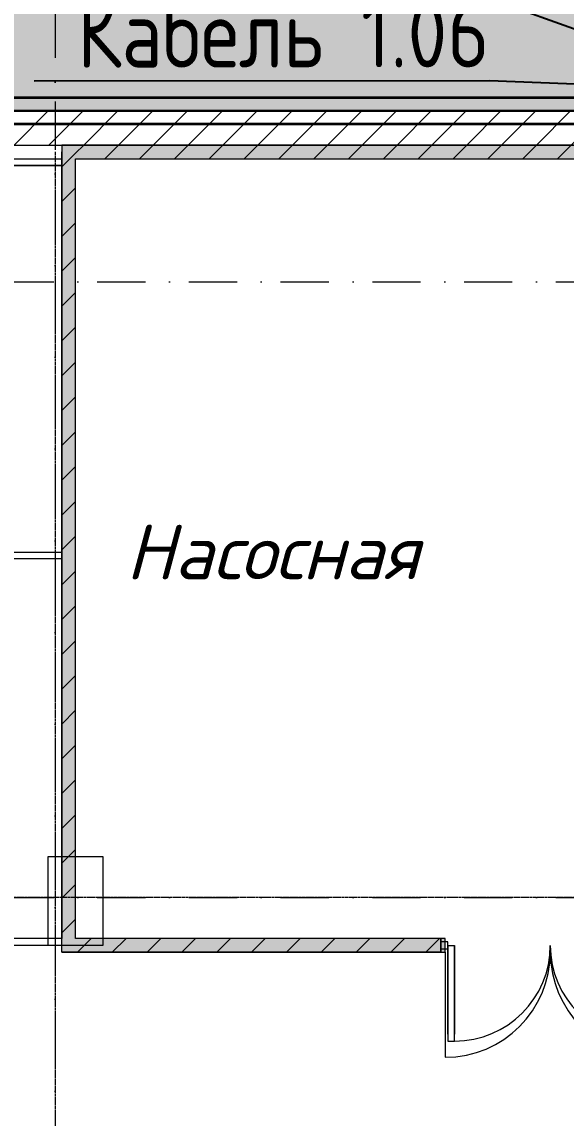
# Model space of a CAD drawing. Header units: millimetres. Extents: x 1499747 to 4230374, y -28481 to 441852.
# Drawn here: x 2459935 to 2463912, y 257261 to 265273 of the extents above; entities that cross this region are included whole.
import ezdxf
from ezdxf import colors
from ezdxf.entities.mleader import LeaderData, LeaderLine
from ezdxf.math import Vec2, Vec3
from ezdxf.xclip import XClip

# ---------------------------------------------------------------- set-up
doc = ezdxf.new("R2010")
doc.units = ezdxf.units.MM
doc.header["$MEASUREMENT"] = 0
doc.header["$XCLIPFRAME"] = 0
for name, pattern in [('CENTER2', [28.575, 19.05, -3.175, 3.175, -3.175]), ('Dot & Dashed', [670.277762, 352.777767, -176.388884, 0, -141.111112]), ('Штрихпунктирная', [670.277762, 352.777767, -176.388884, 0, -141.111112])]:
    doc.linetypes.add(name, pattern=pattern)
for name, color, linetype, lineweight in [('13 этаж_25_АР 06.03 custom_70_12 этаж_13_Интерьер - Мебель_Ном._пера__153_Ном._пера__153', 153, 'Continuous', 18), ('13 этаж_25_АР 06.03 custom_70_12 этаж_13_Интерьер - Мебель_Ном._пера__8_Ном._пера__8', 8, 'Continuous', 18), ('13 этаж_25_АР 06.03 custom_70__Оси_Ном._пера__8_Ном._пера__8', 8, 'Continuous', 18), ('13 этаж_25_АР 06.03 custom_70_Выноски_Ном._пера__1_Ном._пера__1', 1, 'Continuous', 18), ('13 этаж_25_АР 06.03 custom_70_контур_Ном._пера__1_Ном._пера__1', 1, 'Continuous', 18), ('13 этаж_25_АР 06.03 custom_70_мет. конструкции_Ном._пера__5_Ном._пера__5', 5, 'Continuous', 18), ('13 этаж_25_АР 06.03 custom_70_Подложк_Ном._пера__1_Ном._пера__1', 1, 'Continuous', 18), ('13 этаж_25_Двери Archicad_Ном._пера__19_Ном._пера__255', 255, 'Continuous', 18), ('13 этаж_25_Двери Archicad_Ном._пера__23_Ном._пера__30', 30, 'Continuous', 18), ('13 этаж_25_Двери Archicad_Ном._пера__3_Ном._пера__30', 30, 'Continuous', 18), ('13 этаж_25_Двери Archicad_Ном._пера__47_Ном._пера__7', 7, 'Continuous', 18), ('13 этаж_25_Конструктив - Перекрытия_Ном._пера__1_Ном._пера__7', 7, 'Continuous', 18), ('13 этаж_25_Конструктив - Стены Ненесущие Газоблок_Ном._пера__169_Ном._пера__83', 83, 'Continuous', 18), ('13 этаж_25_Конструктив - Стены Ненесущие Газоблок_Ном._пера__47_Ном._пера__7', 7, 'Continuous', 18), ('13 этаж_25_Конструктив - Стены Ненесущие Газоблок_Ном._пера__74_Ном._пера__255', 255, 'Continuous', 18), ('13 этаж_25_Парапет_Ном._пера__102_Ном._пера__9', 9, 'Continuous', 18), ('13 этаж_25_Парапет_Ном._пера__20_Ном._пера__1', 1, 'Continuous', 18), ('13 этаж_25_Элемент Модели - Оси_Ном._пера__2_Ном._пера__8', 8, 'Continuous', 18), ('FTP Cable', 130, 'Continuous', 30), ('ТП', 250, 'Continuous', 30)]:
    doc.layers.add(name, color=color, linetype=linetype, lineweight=lineweight)
doc.layers.add('Чертеж и Рисунок', color=7, linetype='Continuous')
doc.styles.add('ISOCPEUR_4', font='isocpeur.ttf', dxfattribs={"width": 0.85, "height": 250})
doc.styles.add('СГЕНЕРИР_СТИЛЬ_4', font='isocpeui.ttf')
pattern_1 = [(45, (1162404.69, 34264.05), (-127.2792, 127.2792), [])]

# ---------------------------------------------------------------- blocks, each defined once
blk = doc.blocks.new('Чертеж_4_25', base_point=(1186000, 29700))
at = {"layer": '13 этаж_25_Двери Archicad_Ном._пера__19_Ном._пера__255', "linetype": 'Continuous', "true_color": 0xc7c8ca}
blk.add_hatch(color=9, dxfattribs=at).paths.add_polyline_path([(1193424.5, 40064.1), (1193456.5, 40064.1), (1193456.5, 40164.1), (1193424.5, 40164.1)])
at = {"layer": '13 этаж_25_Конструктив - Стены Ненесущие Газоблок_Ном._пера__169_Ном._пера__83', "linetype": 'Continuous', "true_color": 0xc7c8ca}
h = blk.add_hatch(dxfattribs=at)
h.set_pattern_fill('БЛОКИ_БЕТОННЫЕ_ЭФФЕКТИВН_72', color=9, style=0, pattern_type=2)
h.set_pattern_definition(pattern_1)
h.paths.add_polyline_path([(1199454.5, 46214.1), (1184404.7, 46214.1), (1184404.7, 45964.1), (1199454.5, 45964.1)])
at = {"layer": '13 этаж_25_Конструктив - Стены Ненесущие Газоблок_Ном._пера__169_Ном._пера__83', "linetype": 'Continuous'}
h = blk.add_hatch(dxfattribs=at)
h.set_pattern_fill('БЛОКИ_БЕТОННЫЕ_ЭФФЕКТИВН_72', color=256, style=0, pattern_type=2)
h.set_pattern_definition(pattern_1)
h.paths.add_polyline_path([(1190754.7, 45864.1), (1190654.7, 45964.1), (1190654.7, 45864.1)])
h = blk.add_hatch(dxfattribs=at)
h.set_pattern_fill('БЛОКИ_БЕТОННЫЕ_ЭФФЕКТИВН_72', color=256, style=0, pattern_type=2)
h.set_pattern_definition(pattern_1)
h.paths.add_polyline_path([(1190754.7, 45964.1), (1190654.7, 45964.1), (1190754.7, 45864.1)])
at = {"layer": '13 этаж_25_Конструктив - Стены Ненесущие Газоблок_Ном._пера__169_Ном._пера__83', "linetype": 'Continuous', "true_color": 0xc7c8ca}
h = blk.add_hatch(dxfattribs=at)
h.set_pattern_fill('БЛОКИ_БЕТОННЫЕ_ЭФФЕКТИВН_72', color=9, style=0, pattern_type=2)
h.set_pattern_definition(pattern_1)
h.paths.add_polyline_path([(1190754.7, 45864.1), (1198404.5, 45864.1), (1198404.5, 45964.1), (1190754.7, 45964.1)])
h = blk.add_hatch(dxfattribs=at)
h.set_pattern_fill('БЛОКИ_БЕТОННЫЕ_ЭФФЕКТИВН_72', color=9, style=0, pattern_type=2)
h.set_pattern_definition(pattern_1)
h.paths.add_polyline_path([(1190754.7, 40164.1), (1190754.7, 45864.1), (1190654.7, 45864.1), (1190654.7, 40164.1)])
h = blk.add_hatch(dxfattribs=at)
h.set_pattern_fill('БЛОКИ_БЕТОННЫЕ_ЭФФЕКТИВН_72', color=9, style=0, pattern_type=2)
h.set_pattern_definition(pattern_1)
h.paths.add_polyline_path([(1190654.7, 40164.1), (1190654.7, 40064.1), (1190754.7, 40164.1)])
at = {"layer": '13 этаж_25_Конструктив - Стены Ненесущие Газоблок_Ном._пера__169_Ном._пера__83', "linetype": 'Continuous'}
h = blk.add_hatch(dxfattribs=at)
h.set_pattern_fill('БЛОКИ_БЕТОННЫЕ_ЭФФЕКТИВН_72', color=256, style=0, pattern_type=2)
h.set_pattern_definition(pattern_1)
h.paths.add_polyline_path([(1190754.7, 40164.1), (1190654.7, 40064.1), (1190754.7, 40064.1)])
at = {"layer": '13 этаж_25_Конструктив - Стены Ненесущие Газоблок_Ном._пера__169_Ном._пера__83', "linetype": 'Continuous', "true_color": 0xc7c8ca}
h = blk.add_hatch(dxfattribs=at)
h.set_pattern_fill('БЛОКИ_БЕТОННЫЕ_ЭФФЕКТИВН_72', color=9, style=0, pattern_type=2)
h.set_pattern_definition(pattern_1)
h.paths.add_polyline_path([(1190754.7, 40064.1), (1193424.5, 40064.1), (1193424.5, 40164.1), (1190754.7, 40164.1)])
at = {"layer": '13 этаж_25_Конструктив - Стены Ненесущие Газоблок_Ном._пера__74_Ном._пера__255', "linetype": 'Continuous', "true_color": 0xc7c8ca}
for points in [[(1190754.7, 45864.1), (1190654.7, 45964.1), (1190654.7, 45864.1)], [(1190754.7, 45964.1), (1190654.7, 45964.1), (1190754.7, 45864.1)], [(1190754.7, 45864.1), (1198404.5, 45864.1), (1198404.5, 45964.1), (1190754.7, 45964.1)], [(1190754.7, 40164.1), (1190754.7, 45864.1), (1190654.7, 45864.1), (1190654.7, 40164.1)], [(1190654.7, 40164.1), (1190654.7, 40064.1), (1190754.7, 40164.1)], [(1190754.7, 40164.1), (1190654.7, 40064.1), (1190754.7, 40064.1)], [(1190754.7, 40064.1), (1193424.5, 40064.1), (1193424.5, 40164.1), (1190754.7, 40164.1)]]:
    blk.add_hatch(color=9, dxfattribs=at).paths.add_polyline_path(points)
at = {"layer": '13 этаж_25_Парапет_Ном._пера__102_Ном._пера__9', "linetype": 'Continuous', "true_color": 0xc7c8ca}
blk.add_hatch(color=9, dxfattribs=at).paths.add_polyline_path([(1185903.5, 47714.1), (1185903.5, 46214.1), (1214604.6, 46214.1), (1214604.6, 47714.1)])
at = {"layer": '13 этаж_25_АР 06.03 custom_70_12 этаж_13_Интерьер - Мебель_Ном._пера__153_Ном._пера__153', "color": 9, "linetype": 'Continuous', "true_color": 0xc7c8ca, "flags": 128}
blk.add_lwpolyline([(1190554.7, 40764.1), (1190954.7, 40764.1), (1190954.7, 40114.1), (1190554.7, 40114.1)], close=True, dxfattribs=at)
at = {"layer": '13 этаж_25_АР 06.03 custom_70_12 этаж_13_Интерьер - Мебель_Ном._пера__8_Ном._пера__8', "color": 9, "linetype": 'Continuous', "true_color": 0xc7c8ca, "flags": 128}
blk.add_lwpolyline([(1190554.7, 40764.1), (1190954.7, 40764.1), (1190954.7, 40114.1), (1190554.7, 40114.1)], close=True, dxfattribs=at)
at = {"layer": '13 этаж_25_АР 06.03 custom_70__Оси_Ном._пера__8_Ном._пера__8', "color": 9, "linetype": 'CENTER2', "true_color": 0xc7c8ca}
for p, q in [((1190604.7, 45914.1), (1190604.7, 30164.1)), ((1200719.9, 40464.1), (1169819.7, 40464.1))]:
    blk.add_line(p, q, dxfattribs=at)
at = {"layer": '13 этаж_25_АР 06.03 custom_70_контур_Ном._пера__1_Ном._пера__1', "color": 9, "linetype": 'Continuous', "true_color": 0xc7c8ca, "flags": 128}
for points in [[(1190654.7, 40064.1), (1190654.7, 45914.1)], [(1193424.5, 40164.1), (1190754.7, 40164.1), (1190754.7, 45864.1), (1195354.5, 45864.1), (1195354.5, 40164.1)], [(1193424.5, 40164.1), (1193424.5, 40064.1)], [(1193424.5, 40064.1), (1190654.7, 40064.1)], [(1193424.5, 40065.5), (1193424.5, 40089.1), (1193474.5, 40089.1), (1193474.5, 40139.1), (1193424.5, 40139.1), (1193424.5, 40089.1), (1193474.5, 40089.1), (1193474.5, 40114.1), (1193524.5, 40114.1), (1193524.5, 39464.1)], [(1193474.5, 40114.1), (1193474.5, 39414.1), (1193524.5, 39414.1), (1193524.5, 40114.1)], [(1193474.5, 39466), (1193474.5, 40089.1)]]:
    blk.add_lwpolyline(points, dxfattribs=at)
at = {"layer": '13 этаж_25_АР 06.03 custom_70_контур_Ном._пера__1_Ном._пера__1', "color": 9, "linetype": 'Continuous', "true_color": 0xc7c8ca}
for centre, start, end in [((1193524.5, 40114.1), 270, 0), ((1194924.5, 40114.1), 180, 270)]:
    blk.add_arc(centre, 700, start, end, dxfattribs=at)
at = {"layer": '13 этаж_25_АР 06.03 custom_70_мет. конструкции_Ном._пера__5_Ном._пера__5', "color": 9, "linetype": 'Continuous', "true_color": 0xc7c8ca, "flags": 128}
for points in [[(1187454.7, 45864.1), (1190654.7, 45864.1)], [(1187504.7, 42989.1), (1190654.7, 42989.1), (1190654.7, 42939.1), (1187504.7, 42939.1)], [(1190654.7, 40164.1), (1187454.7, 40164.1)], [(1190654.7, 40114.1), (1187454.7, 40114.1)]]:
    blk.add_lwpolyline(points, dxfattribs=at)
blk.add_lwpolyline([(1190654.7, 45814.1), (1187504.7, 45814.1)], close=True, dxfattribs=at)
at = {"layer": '13 этаж_25_АР 06.03 custom_70_Подложк_Ном._пера__1_Ном._пера__1', "color": 9, "linetype": 'Continuous', "true_color": 0xc7c8ca, "flags": 128}
blk.add_lwpolyline([(1190754.7, 45864.1), (1195454.5, 45864.1)], dxfattribs=at)
at = {"layer": '13 этаж_25_Двери Archicad_Ном._пера__23_Ном._пера__30', "color": 9, "linetype": 'Continuous', "true_color": 0xc7c8ca}
for p, q in [((1193456.5, 40164.1), (1193424.5, 40164.1)), ((1193424.5, 40164.1), (1193424.5, 40064.1)), ((1193456.5, 40064.1), (1193456.5, 40164.1)), ((1193424.5, 40064.1), (1193456.5, 40064.1))]:
    blk.add_line(p, q, dxfattribs=at)
at = {"layer": '13 этаж_25_Двери Archicad_Ном._пера__3_Ном._пера__30', "color": 9, "linetype": 'Continuous', "true_color": 0xc7c8ca}
blk.add_line((1193456.5, 40064.1), (1193456.5, 39296.1), dxfattribs=at)
for centre, start, end in [((1193456.5, 40064.1), 270, 0), ((1194992.5, 40064.1), 180, 270)]:
    blk.add_arc(centre, 768, start, end, dxfattribs=at)
at = {"layer": '13 этаж_25_Двери Archicad_Ном._пера__47_Ном._пера__7', "color": 9, "linetype": 'Continuous', "true_color": 0xc7c8ca}
for p, q in [((1193424.5, 40164.1), (1193381.5, 40164.1)), ((1193424.5, 40164.1), (1193381.5, 40164.1)), ((1193424.5, 40064.1), (1193424.5, 40164.1)), ((1193424.5, 40064.1), (1193424.5, 40164.1)), ((1193424.5, 40064.1), (1193381.5, 40064.1)), ((1193424.5, 40064.1), (1193381.5, 40064.1))]:
    blk.add_line(p, q, dxfattribs=at)
at = {"layer": '13 этаж_25_Конструктив - Перекрытия_Ном._пера__1_Ном._пера__7', "linetype": 'Continuous', "flags": 128}
blk.add_lwpolyline([(1169569.7, 32064.1), (1169569.7, 47364.1), (1181404.7, 47364.1), (1181404.7, 46214.1), (1199704.5, 46214.1), (1199704.5, 29914), (1190354.6, 29914), (1180954.5, 29914), (1180954.5, 32064.1)], close=True, dxfattribs=at)
at = {"layer": '13 этаж_25_Конструктив - Стены Ненесущие Газоблок_Ном._пера__47_Ном._пера__7', "color": 9, "linetype": 'Continuous', "true_color": 0xc7c8ca}
for p, q in [((1193424.5, 40164.1), (1193381.5, 40164.1)), ((1193424.5, 40064.1), (1193424.5, 40164.1)), ((1193424.5, 40064.1), (1193381.5, 40064.1))]:
    blk.add_line(p, q, dxfattribs=at)
at = {"layer": '13 этаж_25_Конструктив - Стены Ненесущие Газоблок_Ном._пера__47_Ном._пера__7', "color": 9, "linetype": 'Continuous', "true_color": 0xc7c8ca, "flags": 128}
for points in [[(1199704.5, 46214.1), (1184404.7, 46214.1)], [(1184404.7, 45964.1), (1199454.5, 45964.1)], [(1190654.7, 45964.1), (1190654.7, 45864.1)], [(1198504.5, 45964.1), (1190654.7, 45964.1)], [(1190654.7, 45864.1), (1190654.7, 40164.1)], [(1190754.7, 45864.1), (1195354.5, 45864.1)], [(1190754.7, 40164.1), (1190754.7, 45864.1)], [(1190654.7, 40064.1), (1190654.7, 40164.1)], [(1193424.5, 40164.1), (1190754.7, 40164.1)], [(1190654.7, 40064.1), (1193424.5, 40064.1)]]:
    blk.add_lwpolyline(points, dxfattribs=at)
at = {"layer": '13 этаж_25_Парапет_Ном._пера__20_Ном._пера__1', "color": 9, "linetype": 'Continuous', "true_color": 0xc7c8ca}
blk.add_line((1185903.5, 46214.1), (1214604.6, 46214.1), dxfattribs=at)
at = {"layer": '13 этаж_25_Парапет_Ном._пера__20_Ном._пера__1', "color": 9, "linetype": 'Dot & Dashed', "true_color": 0xc7c8ca}
blk.add_line((1185903.5, 46214.1), (1214604.6, 46214.1), dxfattribs=at)
at = {"layer": '13 этаж_25_Элемент Модели - Оси_Ном._пера__2_Ном._пера__8', "linetype": 'Штрихпунктирная'}
for p, q in [((1190604.7, 48964.1), (1190604.7, 14064.1)), ((1159404.7, 45964.1), (1216204.7, 45964.1)), ((1159404.7, 44964.1), (1216204.7, 44964.1)), ((1159404.7, 40464.1), (1216204.7, 40464.1))]:
    blk.add_line(p, q, dxfattribs=at)
at = {"layer": '13 этаж_25_АР 06.03 custom_70_Выноски_Ном._пера__1_Ном._пера__1', "color": 9, "linetype": 'Continuous', "true_color": 0xc7c8ca, "insert": (1191120.7, 43189.6), "char_height": 400, "attachment_point": 1, "style": 'СГЕНЕРИР_СТИЛЬ_4'}
blk.add_mtext('\\A1;{\\pql;\\fISOCPEUR|b0|i1|c204|p0;\\W1.000000;Насосная}', dxfattribs=at)

msp = doc.modelspace()

# ---------------------------------------------------------------- block references
at = {"layer": 'Чертеж и Рисунок', "linetype": 'Continuous'}
ref = msp.add_blockref('Чертеж_4_25', (2455572.80168, 248109.33943), dxfattribs=at)
XClip(ref).set_block_clipping_path([(1144000, 0), (1228000, 59400.0000000006)])

# ---------------------------------------------------------------- next in the draw order: linework, layer by layer
at = {"layer": 'FTP Cable', "lineweight": 35}
for points in [[(2450539.71334, 266518.79101), (2450539.71334, 265879.0716), (2451182.15136, 265879.0716), (2451182.15136, 264621.98056), (2465576.86849, 264624.86303), (2465576.86849, 262685.6432), (2465427.34839, 262685.6432)], [(2465425.68586, 262670.001), (2465700.10048, 262670.001), (2465697.97877, 264718.52163), (2451307.13295, 264718.52163), (2451307.13295, 266004.03043), (2450648.1756, 266004.03043), (2450648.1756, 266518.79101)], [(2465427.34839, 262700.50036), (2465472.57327, 262700.50036), (2465472.57327, 264526.12553), (2451033.63966, 264526.12553), (2451033.63966, 265773.42179), (2443794.96763, 265773.42179), (2443794.96763, 266122.05852)]]:
    msp.add_lwpolyline(points, dxfattribs=at)

# ---------------------------------------------------------------- next in the draw order: leaders
at = {"layer": 'ТП', "lineweight": 30}
ml = msp.add_multileader_mtext('Standard', dxfattribs=at)
ml.set_content('Кабель 1.05', color=256, style='ISOCPEUR_4')
ml.set_leader_properties()
ml.build(insert=Vec2(0, 0))
ml.multileader.update_dxf_attribs({"text_right_attachment_type": 6, "dogleg_length": 0.36, "arrow_head_size": 0.18})
ctx = ml.context
ctx.base_point, ctx.char_height, ctx.arrow_head_size, ctx.landing_gap_size, ctx.plane_origin, ctx.plane_x_axis, ctx.plane_y_axis = Vec3(2460351.31738, 265802.57272), 500, 0.18, 0.09, Vec3(2479936.07049, 263963.38053), Vec3(0.9999997664, 0.0006834744), Vec3(-0.0006834744, 0.9999997664)
ctx.right_attachment, ctx.text_align_type = 6, 2
notes = []
notes.append((ctx, [(1, (1, 1, 0), (2463326.7359, 265454.60626), (-0.9999997664, -0.0006834744), 0.00000000013, [(0, [(2464877.4918, 264891.13541)], 0, [])])]))
ctx.mtext.insert, ctx.mtext.text_direction, ctx.mtext.rotation, ctx.mtext.width, ctx.mtext.alignment, ctx.mtext.flow_direction = Vec3(2463326.23582, 266054.60606), Vec3(0.9999997664, 0.0006834744), 0.0006834744, 3333.2408404, 3, 5
ml = msp.add_multileader_mtext('Standard', dxfattribs=at)
ml.set_content('Кабель 1.06', color=256, style='ISOCPEUR_4')
ml.set_leader_properties()
ml.build(insert=Vec2(0, 0))
ml.multileader.update_dxf_attribs({"text_right_attachment_type": 6, "dogleg_length": 0.36, "arrow_head_size": 0.18})
ctx = ml.context
ctx.base_point, ctx.char_height, ctx.arrow_head_size, ctx.landing_gap_size, ctx.plane_origin, ctx.plane_x_axis, ctx.plane_y_axis = Vec3(2460377.10518, 265189.35876), 500, 0.18, 0.09, Vec3(2474866.18813, 264189.84602), Vec3(0.9999997664, 0.0006834744), Vec3(-0.0006834744, 0.9999997664)
ctx.right_attachment, ctx.text_align_type = 6, 2
notes.append((ctx, [(1, (1, 1, 0), (2463352.5237, 264841.3923), (-0.9999997664, -0.0006834744), 0.00000000013, [(0, [(2464717.4462, 264789.06924)], 0, [])])]))
ctx.mtext.insert, ctx.mtext.text_direction, ctx.mtext.rotation, ctx.mtext.width, ctx.mtext.alignment, ctx.mtext.flow_direction = Vec3(2463352.02362, 265441.3921), Vec3(0.9999997664, 0.0006834744), 0.0006834744, 3333.2408404, 3, 5
for ctx, leaders in notes:
    for number, flags, end, landing, length, lines in leaders:
        leader = LeaderData()
        leader.index, (leader.has_last_leader_line, leader.has_dogleg_vector, leader.attachment_direction) = number, flags
        leader.last_leader_point, leader.dogleg_vector, leader.dogleg_length = Vec3(end), Vec3(landing), length
        for number, points, colour, breaks in lines:
            line = LeaderLine()
            line.index, line.vertices, line.color, line.breaks = number, Vec3.list(points), colors.encode_raw_color(colour), breaks
            leader.lines.append(line)
        ctx.leaders.append(leader)

doc.saveas('drawing.dxf')
